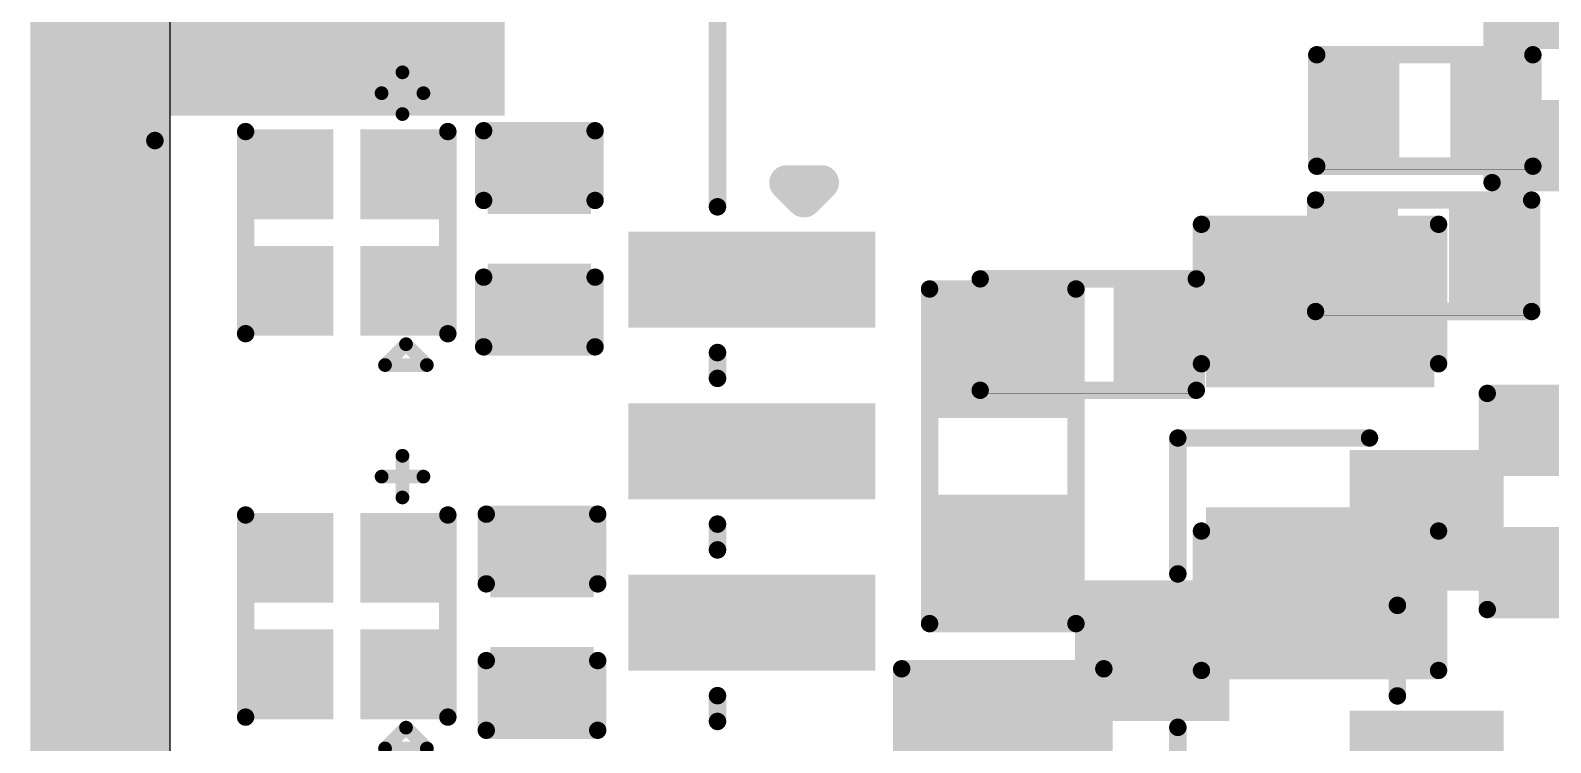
# Model space of a CAD drawing. Header units: inches. Extents: x -5 to 5450, y -4 to 5452.
# Drawn here: x -4.95 to 6.13, y 25.16 to 30.35 of the extents above; entities that cross this region are included whole.
import ezdxf

# ---------------------------------------------------------------- set-up
doc = ezdxf.new("R2010")
doc.units = ezdxf.units.IN
for name, color, linetype in [('Board_outline', 216, 'Continuous'), ('Bottom Layer', 5, 'Continuous'), ('Bottom Overlay', 54, 'Continuous'), ('Bottom Paste', 16, 'Continuous'), ('Bottom Solder', 6, 'Continuous'), ('Ground', 76, 'Continuous'), ('Power', 16, 'Continuous'), ('Top Layer', 1, 'Continuous'), ('Top Overlay', 2, 'Continuous'), ('Top Paste', 8, 'Continuous'), ('Top Solder', 216, 'Continuous')]:
    doc.layers.add(name, color=color, linetype=linetype)

# ---------------------------------------------------------------- blocks, each defined once
blk = doc.blocks.new('XL_1010RGBC_WS2812B_B_13')
at = {"layer": 'Bottom Layer'}
for points in [[(-0.65, 0.2), (-0.65, 0.65), (-0.2, 0.65), (-0.2, 0.2)], [(0.2, 0.2), (0.2, 0.65), (0.65, 0.65), (0.65, 0.2)], [(-0.65, -0.2), (-0.2, -0.2), (-0.2, -0.65), (-0.65, -0.65)], [(0.2, -0.2), (0.65, -0.2), (0.65, -0.65), (0.2, -0.65)]]:
    blk.add_hatch(color=5, dxfattribs=at).paths.add_polyline_path(points)
at = {"layer": 'Bottom Paste'}
for points in [[(-0.65, 0.2), (-0.65, 0.65), (-0.2, 0.65), (-0.2, 0.2)], [(0.2, 0.2), (0.2, 0.65), (0.65, 0.65), (0.65, 0.2)], [(-0.65, -0.2), (-0.2, -0.2), (-0.2, -0.65), (-0.65, -0.65)], [(0.2, -0.2), (0.65, -0.2), (0.65, -0.65), (0.2, -0.65)]]:
    blk.add_hatch(color=16, dxfattribs=at).paths.add_polyline_path(points)
at = {"layer": 'Bottom Solder'}
for points in [[(-0.752, 0.098), (-0.752, 0.752), (-0.098, 0.752), (-0.098, 0.098)], [(0.098, 0.098), (0.098, 0.752), (0.752, 0.752), (0.752, 0.098)], [(-0.752, -0.098), (-0.098, -0.098), (-0.098, -0.752), (-0.752, -0.752)], [(0.098, -0.098), (0.752, -0.098), (0.752, -0.752), (0.098, -0.752)]]:
    blk.add_hatch(color=6, dxfattribs=at).paths.add_polyline_path(points)
at = {"layer": 'Bottom Overlay'}
for points in [[(-0.737, 0.737, 0.127, 0.127, 0), (0.737, 0.737, 0.127, 0.127, 0)], [(1.016, -0.254, 0.1, 0.1, 0), (1.016, -0.559, 0.1, 0.1, 0)], [(-0.965, -0.279, 0.1, 0.1, 0), (-0.813, -0.432, 0.1, 0.1, 0)], [(-0.965, -0.279, 0.1, 0.1, 0), (-0.965, -0.584, 0.1, 0.1, 0)], [(-0.813, -0.432, 0.1, 0.1, 0), (-0.965, -0.584, 0.1, 0.1, 0)], [(0.864, -0.406, 0.1, 0.1, 0), (1.168, -0.406, 0.1, 0.1, 0)], [(-0.737, -0.737, 0.127, 0.127, 0), (0.737, -0.737, 0.127, 0.127, 0)]]:
    blk.add_lwpolyline(points, format="xyseb", dxfattribs=at)
for points in [[(-0.768, 0.737, 0.0635, 0.0635, 1), (-0.705, 0.737, 0.0635, 0.0635, 1)], [(0.705, 0.737, 0.0635, 0.0635, 1), (0.768, 0.737, 0.0635, 0.0635, 1)], [(0.991, -0.254, 0.05, 0.05, 1), (1.041, -0.254, 0.05, 0.05, 1)], [(-0.99, -0.279, 0.05, 0.05, 1), (-0.94, -0.279, 0.05, 0.05, 1)], [(-0.99, -0.279, 0.05, 0.05, 1), (-0.94, -0.279, 0.05, 0.05, 1)], [(-0.838, -0.432, 0.05, 0.05, 1), (-0.788, -0.432, 0.05, 0.05, 1)], [(-0.838, -0.432, 0.05, 0.05, 1), (-0.788, -0.432, 0.05, 0.05, 1)], [(0.839, -0.406, 0.05, 0.05, 1), (0.889, -0.406, 0.05, 0.05, 1)], [(1.143, -0.406, 0.05, 0.05, 1), (1.193, -0.406, 0.05, 0.05, 1)], [(-0.99, -0.584, 0.05, 0.05, 1), (-0.94, -0.584, 0.05, 0.05, 1)], [(-0.99, -0.584, 0.05, 0.05, 1), (-0.94, -0.584, 0.05, 0.05, 1)], [(0.991, -0.559, 0.05, 0.05, 1), (1.041, -0.559, 0.05, 0.05, 1)], [(-0.768, -0.737, 0.0635, 0.0635, 1), (-0.705, -0.737, 0.0635, 0.0635, 1)], [(0.705, -0.737, 0.0635, 0.0635, 1), (0.768, -0.737, 0.0635, 0.0635, 1)]]:
    blk.add_lwpolyline(points, format="xyseb", close=True, dxfattribs=at)
blk = doc.blocks.new('XL_1010RGBC_WS2812B_B_15')
at = {"layer": 'Bottom Layer'}
for points in [[(-0.65, 0.2), (-0.65, 0.65), (-0.2, 0.65), (-0.2, 0.2)], [(0.2, 0.2), (0.2, 0.65), (0.65, 0.65), (0.65, 0.2)], [(-0.65, -0.2), (-0.2, -0.2), (-0.2, -0.65), (-0.65, -0.65)], [(0.2, -0.2), (0.65, -0.2), (0.65, -0.65), (0.2, -0.65)]]:
    blk.add_hatch(color=5, dxfattribs=at).paths.add_polyline_path(points)
at = {"layer": 'Bottom Paste'}
for points in [[(-0.65, 0.2), (-0.65, 0.65), (-0.2, 0.65), (-0.2, 0.2)], [(0.2, 0.2), (0.2, 0.65), (0.65, 0.65), (0.65, 0.2)], [(-0.65, -0.2), (-0.2, -0.2), (-0.2, -0.65), (-0.65, -0.65)], [(0.2, -0.2), (0.65, -0.2), (0.65, -0.65), (0.2, -0.65)]]:
    blk.add_hatch(color=16, dxfattribs=at).paths.add_polyline_path(points)
at = {"layer": 'Bottom Solder'}
for points in [[(-0.752, 0.098), (-0.752, 0.752), (-0.098, 0.752), (-0.098, 0.098)], [(0.098, 0.098), (0.098, 0.752), (0.752, 0.752), (0.752, 0.098)], [(-0.752, -0.098), (-0.098, -0.098), (-0.098, -0.752), (-0.752, -0.752)], [(0.098, -0.098), (0.752, -0.098), (0.752, -0.752), (0.098, -0.752)]]:
    blk.add_hatch(color=6, dxfattribs=at).paths.add_polyline_path(points)
at = {"layer": 'Bottom Overlay'}
for points in [[(-0.737, 0.737, 0.127, 0.127, 0), (0.737, 0.737, 0.127, 0.127, 0)], [(1.016, -0.254, 0.1, 0.1, 0), (1.016, -0.559, 0.1, 0.1, 0)], [(-0.965, -0.279, 0.1, 0.1, 0), (-0.813, -0.432, 0.1, 0.1, 0)], [(-0.965, -0.279, 0.1, 0.1, 0), (-0.965, -0.584, 0.1, 0.1, 0)], [(-0.813, -0.432, 0.1, 0.1, 0), (-0.965, -0.584, 0.1, 0.1, 0)], [(0.864, -0.406, 0.1, 0.1, 0), (1.168, -0.406, 0.1, 0.1, 0)], [(-0.737, -0.737, 0.127, 0.127, 0), (0.737, -0.737, 0.127, 0.127, 0)]]:
    blk.add_lwpolyline(points, format="xyseb", dxfattribs=at)
for points in [[(-0.768, 0.737, 0.0635, 0.0635, 1), (-0.705, 0.737, 0.0635, 0.0635, 1)], [(0.705, 0.737, 0.0635, 0.0635, 1), (0.768, 0.737, 0.0635, 0.0635, 1)], [(0.991, -0.254, 0.05, 0.05, 1), (1.041, -0.254, 0.05, 0.05, 1)], [(-0.99, -0.279, 0.05, 0.05, 1), (-0.94, -0.279, 0.05, 0.05, 1)], [(-0.99, -0.279, 0.05, 0.05, 1), (-0.94, -0.279, 0.05, 0.05, 1)], [(-0.838, -0.432, 0.05, 0.05, 1), (-0.788, -0.432, 0.05, 0.05, 1)], [(-0.838, -0.432, 0.05, 0.05, 1), (-0.788, -0.432, 0.05, 0.05, 1)], [(0.839, -0.406, 0.05, 0.05, 1), (0.889, -0.406, 0.05, 0.05, 1)], [(1.143, -0.406, 0.05, 0.05, 1), (1.193, -0.406, 0.05, 0.05, 1)], [(-0.99, -0.584, 0.05, 0.05, 1), (-0.94, -0.584, 0.05, 0.05, 1)], [(-0.99, -0.584, 0.05, 0.05, 1), (-0.94, -0.584, 0.05, 0.05, 1)], [(0.991, -0.559, 0.05, 0.05, 1), (1.041, -0.559, 0.05, 0.05, 1)], [(-0.768, -0.737, 0.0635, 0.0635, 1), (-0.705, -0.737, 0.0635, 0.0635, 1)], [(0.705, -0.737, 0.0635, 0.0635, 1), (0.768, -0.737, 0.0635, 0.0635, 1)]]:
    blk.add_lwpolyline(points, format="xyseb", close=True, dxfattribs=at)
blk = doc.blocks.new('RES_0805_B_36')
at = {"layer": 'Bottom Layer'}
for points in [[(-1.524, 0.635), (-0.508, 0.635), (-0.508, -0.635), (-1.524, -0.635)], [(0.508, 0.635), (1.524, 0.635), (1.524, -0.635), (0.508, -0.635)]]:
    blk.add_hatch(color=5, dxfattribs=at).paths.add_polyline_path(points)
at = {"layer": 'Bottom Paste'}
for points in [[(-1.524, 0.635), (-0.508, 0.635), (-0.508, -0.635), (-1.524, -0.635)], [(0.508, 0.635), (1.524, 0.635), (1.524, -0.635), (0.508, -0.635)]]:
    blk.add_hatch(color=16, dxfattribs=at).paths.add_polyline_path(points)
at = {"layer": 'Bottom Solder'}
for points in [[(-1.6256, 0.7366), (-0.4064, 0.7366), (-0.4064, -0.7366), (-1.6256, -0.7366)], [(0.4064, 0.7366), (1.6256, 0.7366), (1.6256, -0.7366), (0.4064, -0.7366)]]:
    blk.add_hatch(color=6, dxfattribs=at).paths.add_polyline_path(points)
at = {"layer": 'Bottom Overlay'}
for points in [[(-1.6256, 0.7366, 0.127, 0.127, 0), (-1.6256, -0.7366, 0.127, 0.127, 0)], [(-1.6256, 0.7366, 0.127, 0.127, 0), (1.6256, 0.7366, 0.127, 0.127, 0)], [(1.6256, 0.7366, 0.127, 0.127, 0), (1.6256, -0.7366, 0.127, 0.127, 0)], [(-1.6256, -0.7366, 0.127, 0.127, 0), (1.6256, -0.7366, 0.127, 0.127, 0)]]:
    blk.add_lwpolyline(points, format="xyseb", dxfattribs=at)
for points in [[(-1.65735, 0.7366, 0.0635, 0.0635, 1), (-1.59385, 0.7366, 0.0635, 0.0635, 1)], [(-1.65735, 0.7366, 0.0635, 0.0635, 1), (-1.59385, 0.7366, 0.0635, 0.0635, 1)], [(1.59385, 0.7366, 0.0635, 0.0635, 1), (1.65735, 0.7366, 0.0635, 0.0635, 1)], [(1.59385, 0.7366, 0.0635, 0.0635, 1), (1.65735, 0.7366, 0.0635, 0.0635, 1)], [(-1.65735, -0.7366, 0.0635, 0.0635, 1), (-1.59385, -0.7366, 0.0635, 0.0635, 1)], [(-1.65735, -0.7366, 0.0635, 0.0635, 1), (-1.59385, -0.7366, 0.0635, 0.0635, 1)], [(1.59385, -0.7366, 0.0635, 0.0635, 1), (1.65735, -0.7366, 0.0635, 0.0635, 1)], [(1.59385, -0.7366, 0.0635, 0.0635, 1), (1.65735, -0.7366, 0.0635, 0.0635, 1)]]:
    blk.add_lwpolyline(points, format="xyseb", close=True, dxfattribs=at)
blk = doc.blocks.new('R___0603_B_37')
at = {"layer": 'Bottom Layer'}
for points in [[(-1.143, -0.4445), (-1.143, 0.4445), (-0.381, 0.4445), (-0.381, -0.4445)], [(0.381, -0.4445), (0.381, 0.4445), (1.143, 0.4445), (1.143, -0.4445)]]:
    blk.add_hatch(color=5, dxfattribs=at).paths.add_polyline_path(points)
at = {"layer": 'Bottom Paste'}
for points in [[(-1.143, -0.4445), (-1.143, 0.4445), (-0.381, 0.4445), (-0.381, -0.4445)], [(0.381, -0.4445), (0.381, 0.4445), (1.143, 0.4445), (1.143, -0.4445)]]:
    blk.add_hatch(color=16, dxfattribs=at).paths.add_polyline_path(points)
at = {"layer": 'Bottom Solder'}
for points in [[(-1.2446, -0.5461), (-1.2446, 0.5461), (-0.2794, 0.5461), (-0.2794, -0.5461)], [(0.2794, -0.5461), (0.2794, 0.5461), (1.2446, 0.5461), (1.2446, -0.5461)]]:
    blk.add_hatch(color=6, dxfattribs=at).paths.add_polyline_path(points)
at = {"layer": 'Bottom Overlay'}
for points in [[(-1.2192, 0.5334, 0.127, 0.127, 0), (1.2192, 0.5334, 0.127, 0.127, 0)], [(-1.2192, 0.5334, 0.127, 0.127, 0), (-1.2192, -0.5334, 0.127, 0.127, 0)], [(1.2192, 0.5334, 0.127, 0.127, 0), (1.2192, -0.5334, 0.127, 0.127, 0)], [(-1.2192, -0.5334, 0.127, 0.127, 0), (1.2192, -0.5334, 0.127, 0.127, 0)]]:
    blk.add_lwpolyline(points, format="xyseb", dxfattribs=at)
for points in [[(-1.25095, 0.5334, 0.0635, 0.0635, 1), (-1.18745, 0.5334, 0.0635, 0.0635, 1)], [(-1.25095, 0.5334, 0.0635, 0.0635, 1), (-1.18745, 0.5334, 0.0635, 0.0635, 1)], [(1.18745, 0.5334, 0.0635, 0.0635, 1), (1.25095, 0.5334, 0.0635, 0.0635, 1)], [(1.18745, 0.5334, 0.0635, 0.0635, 1), (1.25095, 0.5334, 0.0635, 0.0635, 1)], [(-1.25095, -0.5334, 0.0635, 0.0635, 1), (-1.18745, -0.5334, 0.0635, 0.0635, 1)], [(-1.25095, -0.5334, 0.0635, 0.0635, 1), (-1.18745, -0.5334, 0.0635, 0.0635, 1)], [(1.18745, -0.5334, 0.0635, 0.0635, 1), (1.25095, -0.5334, 0.0635, 0.0635, 1)], [(1.18745, -0.5334, 0.0635, 0.0635, 1), (1.25095, -0.5334, 0.0635, 0.0635, 1)]]:
    blk.add_lwpolyline(points, format="xyseb", close=True, dxfattribs=at)
blk = doc.blocks.new('R___0402_B_43')
at = {"layer": 'Bottom Layer'}
for points in [[(-0.241, 0.318), (-0.241, -0.318), (-0.699, -0.318), (-0.699, 0.318)], [(0.699, 0.318), (0.699, -0.318), (0.241, -0.318), (0.241, 0.318)]]:
    blk.add_hatch(color=5, dxfattribs=at).paths.add_polyline_path(points)
at = {"layer": 'Bottom Paste'}
for points in [[(-0.241, 0.318), (-0.241, -0.318), (-0.699, -0.318), (-0.699, 0.318)], [(0.699, 0.318), (0.699, -0.318), (0.241, -0.318), (0.241, 0.318)]]:
    blk.add_hatch(color=16, dxfattribs=at).paths.add_polyline_path(points)
at = {"layer": 'Bottom Solder'}
for points in [[(-0.186, 0.373), (-0.186, -0.373), (-0.754, -0.373), (-0.754, 0.373)], [(0.754, 0.373), (0.754, -0.373), (0.186, -0.373), (0.186, 0.373)]]:
    blk.add_hatch(color=6, dxfattribs=at).paths.add_polyline_path(points)
at = {"layer": 'Bottom Overlay'}
for points in [[(-0.787, -0.406, 0.127, 0.127, 0), (-0.787, 0.406, 0.127, 0.127, 0)], [(0.787, 0.406, 0.127, 0.127, 0), (-0.787, 0.406, 0.127, 0.127, 0)], [(0.787, -0.406, 0.127, 0.127, 0), (0.787, 0.406, 0.127, 0.127, 0)], [(0.813, 0.432, 0.00323, 0.00323, 0), (-0.813, 0.432, 0.00323, 0.00323, 0)], [(0.787, -0.406, 0.127, 0.127, 0), (-0.787, -0.406, 0.127, 0.127, 0)]]:
    blk.add_lwpolyline(points, format="xyseb", dxfattribs=at)
for points in [[(-0.819, 0.406, 0.0635, 0.0635, 1), (-0.756, 0.406, 0.0635, 0.0635, 1)], [(-0.819, 0.406, 0.0635, 0.0635, 1), (-0.756, 0.406, 0.0635, 0.0635, 1)], [(0.756, 0.406, 0.0635, 0.0635, 1), (0.819, 0.406, 0.0635, 0.0635, 1)], [(0.756, 0.406, 0.0635, 0.0635, 1), (0.819, 0.406, 0.0635, 0.0635, 1)], [(-0.814, 0.432, 0.00161, 0.00161, 1), (-0.812, 0.432, 0.00161, 0.00161, 1)], [(0.812, 0.432, 0.00161, 0.00161, 1), (0.814, 0.432, 0.00161, 0.00161, 1)], [(-0.819, -0.406, 0.0635, 0.0635, 1), (-0.756, -0.406, 0.0635, 0.0635, 1)], [(-0.819, -0.406, 0.0635, 0.0635, 1), (-0.756, -0.406, 0.0635, 0.0635, 1)], [(0.756, -0.406, 0.0635, 0.0635, 1), (0.819, -0.406, 0.0635, 0.0635, 1)], [(0.756, -0.406, 0.0635, 0.0635, 1), (0.819, -0.406, 0.0635, 0.0635, 1)]]:
    blk.add_lwpolyline(points, format="xyseb", close=True, dxfattribs=at)
blk = doc.blocks.new('R___0402_56')
at = {"layer": 'Top Layer'}
for points in [[(-0.699, -0.318), (-0.699, 0.318), (-0.241, 0.318), (-0.241, -0.318)], [(0.241, -0.318), (0.241, 0.318), (0.699, 0.318), (0.699, -0.318)]]:
    blk.add_hatch(color=1, dxfattribs=at).paths.add_polyline_path(points)
at = {"layer": 'Top Paste'}
for points in [[(-0.699, -0.318), (-0.699, 0.318), (-0.241, 0.318), (-0.241, -0.318)], [(0.241, -0.318), (0.241, 0.318), (0.699, 0.318), (0.699, -0.318)]]:
    blk.add_hatch(color=8, dxfattribs=at).paths.add_polyline_path(points)
at = {"layer": 'Top Solder'}
for points in [[(-0.754, -0.373), (-0.754, 0.373), (-0.186, 0.373), (-0.186, -0.373)], [(0.186, -0.373), (0.186, 0.373), (0.754, 0.373), (0.754, -0.373)]]:
    blk.add_hatch(color=216, dxfattribs=at).paths.add_polyline_path(points)
at = {"layer": 'Top Overlay'}
for points in [[(-0.787, 0.406, 0.127, 0.127, 0), (0.787, 0.406, 0.127, 0.127, 0)], [(-0.787, -0.406, 0.127, 0.127, 0), (-0.787, 0.406, 0.127, 0.127, 0)], [(0.787, -0.406, 0.127, 0.127, 0), (0.787, 0.406, 0.127, 0.127, 0)], [(-0.787, -0.406, 0.127, 0.127, 0), (0.787, -0.406, 0.127, 0.127, 0)], [(-0.813, -0.432, 0.00323, 0.00323, 0), (0.813, -0.432, 0.00323, 0.00323, 0)]]:
    blk.add_lwpolyline(points, format="xyseb", dxfattribs=at)
for points in [[(-0.819, 0.406, 0.0635, 0.0635, 1), (-0.756, 0.406, 0.0635, 0.0635, 1)], [(-0.819, 0.406, 0.0635, 0.0635, 1), (-0.756, 0.406, 0.0635, 0.0635, 1)], [(0.756, 0.406, 0.0635, 0.0635, 1), (0.819, 0.406, 0.0635, 0.0635, 1)], [(0.756, 0.406, 0.0635, 0.0635, 1), (0.819, 0.406, 0.0635, 0.0635, 1)], [(-0.819, -0.406, 0.0635, 0.0635, 1), (-0.756, -0.406, 0.0635, 0.0635, 1)], [(-0.819, -0.406, 0.0635, 0.0635, 1), (-0.756, -0.406, 0.0635, 0.0635, 1)], [(-0.814, -0.432, 0.00161, 0.00161, 1), (-0.812, -0.432, 0.00161, 0.00161, 1)], [(0.756, -0.406, 0.0635, 0.0635, 1), (0.819, -0.406, 0.0635, 0.0635, 1)], [(0.756, -0.406, 0.0635, 0.0635, 1), (0.819, -0.406, 0.0635, 0.0635, 1)], [(0.812, -0.432, 0.00161, 0.00161, 1), (0.814, -0.432, 0.00161, 0.00161, 1)]]:
    blk.add_lwpolyline(points, format="xyseb", close=True, dxfattribs=at)
blk = doc.blocks.new('R___0402_B_66')
at = {"layer": 'Bottom Layer'}
for points in [[(-0.241, 0.318), (-0.241, -0.318), (-0.699, -0.318), (-0.699, 0.318)], [(0.699, 0.318), (0.699, -0.318), (0.241, -0.318), (0.241, 0.318)]]:
    blk.add_hatch(color=5, dxfattribs=at).paths.add_polyline_path(points)
at = {"layer": 'Bottom Paste'}
for points in [[(-0.241, 0.318), (-0.241, -0.318), (-0.699, -0.318), (-0.699, 0.318)], [(0.699, 0.318), (0.699, -0.318), (0.241, -0.318), (0.241, 0.318)]]:
    blk.add_hatch(color=16, dxfattribs=at).paths.add_polyline_path(points)
at = {"layer": 'Bottom Solder'}
for points in [[(-0.186, 0.373), (-0.186, -0.373), (-0.754, -0.373), (-0.754, 0.373)], [(0.754, 0.373), (0.754, -0.373), (0.186, -0.373), (0.186, 0.373)]]:
    blk.add_hatch(color=6, dxfattribs=at).paths.add_polyline_path(points)
at = {"layer": 'Bottom Overlay'}
for points in [[(0.787, 0.406, 0.127, 0.127, 0), (-0.787, 0.406, 0.127, 0.127, 0)], [(-0.787, -0.406, 0.127, 0.127, 0), (-0.787, 0.406, 0.127, 0.127, 0)], [(0.787, -0.406, 0.127, 0.127, 0), (0.787, 0.406, 0.127, 0.127, 0)], [(0.813, 0.432, 0.00323, 0.00323, 0), (-0.813, 0.432, 0.00323, 0.00323, 0)], [(0.787, -0.406, 0.127, 0.127, 0), (-0.787, -0.406, 0.127, 0.127, 0)]]:
    blk.add_lwpolyline(points, format="xyseb", dxfattribs=at)
for points in [[(-0.819, 0.406, 0.0635, 0.0635, 1), (-0.756, 0.406, 0.0635, 0.0635, 1)], [(-0.819, 0.406, 0.0635, 0.0635, 1), (-0.756, 0.406, 0.0635, 0.0635, 1)], [(0.756, 0.406, 0.0635, 0.0635, 1), (0.819, 0.406, 0.0635, 0.0635, 1)], [(0.756, 0.406, 0.0635, 0.0635, 1), (0.819, 0.406, 0.0635, 0.0635, 1)], [(-0.814, 0.432, 0.00161, 0.00161, 1), (-0.812, 0.432, 0.00161, 0.00161, 1)], [(0.812, 0.432, 0.00161, 0.00161, 1), (0.814, 0.432, 0.00161, 0.00161, 1)], [(-0.819, -0.406, 0.0635, 0.0635, 1), (-0.756, -0.406, 0.0635, 0.0635, 1)], [(-0.819, -0.406, 0.0635, 0.0635, 1), (-0.756, -0.406, 0.0635, 0.0635, 1)], [(0.756, -0.406, 0.0635, 0.0635, 1), (0.819, -0.406, 0.0635, 0.0635, 1)], [(0.756, -0.406, 0.0635, 0.0635, 1), (0.819, -0.406, 0.0635, 0.0635, 1)]]:
    blk.add_lwpolyline(points, format="xyseb", close=True, dxfattribs=at)
blk = doc.blocks.new('R___0402_84')
at = {"layer": 'Top Layer'}
for points in [[(-0.699, -0.318), (-0.699, 0.318), (-0.241, 0.318), (-0.241, -0.318)], [(0.241, -0.318), (0.241, 0.318), (0.699, 0.318), (0.699, -0.318)]]:
    blk.add_hatch(color=1, dxfattribs=at).paths.add_polyline_path(points)
at = {"layer": 'Top Paste'}
for points in [[(-0.699, -0.318), (-0.699, 0.318), (-0.241, 0.318), (-0.241, -0.318)], [(0.241, -0.318), (0.241, 0.318), (0.699, 0.318), (0.699, -0.318)]]:
    blk.add_hatch(color=8, dxfattribs=at).paths.add_polyline_path(points)
at = {"layer": 'Top Solder'}
for points in [[(-0.754, -0.373), (-0.754, 0.373), (-0.186, 0.373), (-0.186, -0.373)], [(0.186, -0.373), (0.186, 0.373), (0.754, 0.373), (0.754, -0.373)]]:
    blk.add_hatch(color=216, dxfattribs=at).paths.add_polyline_path(points)
at = {"layer": 'Top Overlay'}
for points in [[(-0.787, -0.406, 0.127, 0.127, 0), (-0.787, 0.406, 0.127, 0.127, 0)], [(-0.787, 0.406, 0.127, 0.127, 0), (0.787, 0.406, 0.127, 0.127, 0)], [(0.787, -0.406, 0.127, 0.127, 0), (0.787, 0.406, 0.127, 0.127, 0)], [(-0.787, -0.406, 0.127, 0.127, 0), (0.787, -0.406, 0.127, 0.127, 0)], [(-0.813, -0.432, 0.00323, 0.00323, 0), (0.813, -0.432, 0.00323, 0.00323, 0)]]:
    blk.add_lwpolyline(points, format="xyseb", dxfattribs=at)
for points in [[(-0.819, 0.406, 0.0635, 0.0635, 1), (-0.756, 0.406, 0.0635, 0.0635, 1)], [(-0.819, 0.406, 0.0635, 0.0635, 1), (-0.756, 0.406, 0.0635, 0.0635, 1)], [(0.756, 0.406, 0.0635, 0.0635, 1), (0.819, 0.406, 0.0635, 0.0635, 1)], [(0.756, 0.406, 0.0635, 0.0635, 1), (0.819, 0.406, 0.0635, 0.0635, 1)], [(-0.819, -0.406, 0.0635, 0.0635, 1), (-0.756, -0.406, 0.0635, 0.0635, 1)], [(-0.819, -0.406, 0.0635, 0.0635, 1), (-0.756, -0.406, 0.0635, 0.0635, 1)], [(-0.814, -0.432, 0.00161, 0.00161, 1), (-0.812, -0.432, 0.00161, 0.00161, 1)], [(0.756, -0.406, 0.0635, 0.0635, 1), (0.819, -0.406, 0.0635, 0.0635, 1)], [(0.756, -0.406, 0.0635, 0.0635, 1), (0.819, -0.406, 0.0635, 0.0635, 1)], [(0.812, -0.432, 0.00161, 0.00161, 1), (0.814, -0.432, 0.00161, 0.00161, 1)]]:
    blk.add_lwpolyline(points, format="xyseb", close=True, dxfattribs=at)
blk = doc.blocks.new('R___0402_87')
at = {"layer": 'Top Layer'}
for points in [[(-0.699, -0.318), (-0.699, 0.318), (-0.241, 0.318), (-0.241, -0.318)], [(0.241, -0.318), (0.241, 0.318), (0.699, 0.318), (0.699, -0.318)]]:
    blk.add_hatch(color=1, dxfattribs=at).paths.add_polyline_path(points)
at = {"layer": 'Top Paste'}
for points in [[(-0.699, -0.318), (-0.699, 0.318), (-0.241, 0.318), (-0.241, -0.318)], [(0.241, -0.318), (0.241, 0.318), (0.699, 0.318), (0.699, -0.318)]]:
    blk.add_hatch(color=8, dxfattribs=at).paths.add_polyline_path(points)
at = {"layer": 'Top Solder'}
for points in [[(-0.754, -0.373), (-0.754, 0.373), (-0.186, 0.373), (-0.186, -0.373)], [(0.186, -0.373), (0.186, 0.373), (0.754, 0.373), (0.754, -0.373)]]:
    blk.add_hatch(color=216, dxfattribs=at).paths.add_polyline_path(points)
at = {"layer": 'Top Overlay'}
for points in [[(-0.787, -0.406, 0.127, 0.127, 0), (-0.787, 0.406, 0.127, 0.127, 0)], [(-0.787, 0.406, 0.127, 0.127, 0), (0.787, 0.406, 0.127, 0.127, 0)], [(0.787, -0.406, 0.127, 0.127, 0), (0.787, 0.406, 0.127, 0.127, 0)], [(-0.787, -0.406, 0.127, 0.127, 0), (0.787, -0.406, 0.127, 0.127, 0)], [(-0.813, -0.432, 0.00323, 0.00323, 0), (0.813, -0.432, 0.00323, 0.00323, 0)]]:
    blk.add_lwpolyline(points, format="xyseb", dxfattribs=at)
for points in [[(-0.819, 0.406, 0.0635, 0.0635, 1), (-0.756, 0.406, 0.0635, 0.0635, 1)], [(-0.819, 0.406, 0.0635, 0.0635, 1), (-0.756, 0.406, 0.0635, 0.0635, 1)], [(0.756, 0.406, 0.0635, 0.0635, 1), (0.819, 0.406, 0.0635, 0.0635, 1)], [(0.756, 0.406, 0.0635, 0.0635, 1), (0.819, 0.406, 0.0635, 0.0635, 1)], [(-0.819, -0.406, 0.0635, 0.0635, 1), (-0.756, -0.406, 0.0635, 0.0635, 1)], [(-0.819, -0.406, 0.0635, 0.0635, 1), (-0.756, -0.406, 0.0635, 0.0635, 1)], [(-0.814, -0.432, 0.00161, 0.00161, 1), (-0.812, -0.432, 0.00161, 0.00161, 1)], [(0.756, -0.406, 0.0635, 0.0635, 1), (0.819, -0.406, 0.0635, 0.0635, 1)], [(0.756, -0.406, 0.0635, 0.0635, 1), (0.819, -0.406, 0.0635, 0.0635, 1)], [(0.812, -0.432, 0.00161, 0.00161, 1), (0.814, -0.432, 0.00161, 0.00161, 1)]]:
    blk.add_lwpolyline(points, format="xyseb", close=True, dxfattribs=at)
blk = doc.blocks.new('S___23_92')
at = {"layer": 'Top Layer'}
for points in [[(-0.41, 1.46), (0.41, 1.46), (0.41, 0.54), (-0.41, 0.54)], [(-1.36, -0.54), (-0.54, -0.54), (-0.54, -1.46), (-1.36, -1.46)], [(0.54, -0.54), (1.36, -0.54), (1.36, -1.46), (0.54, -1.46)]]:
    blk.add_hatch(color=1, dxfattribs=at).paths.add_polyline_path(points)
at = {"layer": 'Top Paste'}
for points in [[(-0.41, 1.46), (0.41, 1.46), (0.41, 0.54), (-0.41, 0.54)], [(-1.36, -0.54), (-0.54, -0.54), (-0.54, -1.46), (-1.36, -1.46)], [(0.54, -0.54), (1.36, -0.54), (1.36, -1.46), (0.54, -1.46)]]:
    blk.add_hatch(color=8, dxfattribs=at).paths.add_polyline_path(points)
at = {"layer": 'Top Solder'}
for points in [[(-0.512, 1.562), (0.512, 1.562), (0.512, 0.438), (-0.512, 0.438)], [(-1.462, -0.438), (-0.438, -0.438), (-0.438, -1.562), (-1.462, -1.562)], [(0.438, -0.438), (1.462, -0.438), (1.462, -1.562), (0.438, -1.562)]]:
    blk.add_hatch(color=216, dxfattribs=at).paths.add_polyline_path(points)
at = {"layer": 'Top Overlay'}
for points in [[(-1.549, 0.813, 0.127, 0.127, 0), (-1.549, -0.584, 0.127, 0.127, 0)], [(-1.549, 0.813, 0.127, 0.127, 0), (-0.559, 0.813, 0.127, 0.127, 0)], [(0.559, 0.813, 0.127, 0.127, 0), (1.549, 0.813, 0.127, 0.127, 0)], [(1.549, 0.813, 0.127, 0.127, 0), (1.549, -0.584, 0.127, 0.127, 0)], [(-0.33, -0.787, 0.127, 0.127, 0), (0.33, -0.787, 0.127, 0.127, 0)], [(-1.676, -1.041, 0.127, 0.127, 0), (-1.549, -1.168, 0.127, 0.127, 0)], [(-1.676, -1.041, 0.127, 0.127, 0), (-1.676, -1.295, 0.127, 0.127, 0)], [(-1.549, -1.168, 0.127, 0.127, 0), (-1.676, -1.295, 0.127, 0.127, 0)]]:
    blk.add_lwpolyline(points, format="xyseb", dxfattribs=at)
for points in [[(-1.581, 0.813, 0.0635, 0.0635, 1), (-1.518, 0.813, 0.0635, 0.0635, 1)], [(-1.581, 0.813, 0.0635, 0.0635, 1), (-1.518, 0.813, 0.0635, 0.0635, 1)], [(-0.591, 0.813, 0.0635, 0.0635, 1), (-0.527, 0.813, 0.0635, 0.0635, 1)], [(0.527, 0.813, 0.0635, 0.0635, 1), (0.591, 0.813, 0.0635, 0.0635, 1)], [(1.518, 0.813, 0.0635, 0.0635, 1), (1.581, 0.813, 0.0635, 0.0635, 1)], [(1.518, 0.813, 0.0635, 0.0635, 1), (1.581, 0.813, 0.0635, 0.0635, 1)], [(-1.581, -0.584, 0.0635, 0.0635, 1), (-1.518, -0.584, 0.0635, 0.0635, 1)], [(1.518, -0.584, 0.0635, 0.0635, 1), (1.581, -0.584, 0.0635, 0.0635, 1)], [(-0.362, -0.787, 0.0635, 0.0635, 1), (-0.298, -0.787, 0.0635, 0.0635, 1)], [(0.298, -0.787, 0.0635, 0.0635, 1), (0.362, -0.787, 0.0635, 0.0635, 1)], [(-1.708, -1.041, 0.0635, 0.0635, 1), (-1.645, -1.041, 0.0635, 0.0635, 1)], [(-1.708, -1.041, 0.0635, 0.0635, 1), (-1.645, -1.041, 0.0635, 0.0635, 1)], [(-1.581, -1.168, 0.0635, 0.0635, 1), (-1.518, -1.168, 0.0635, 0.0635, 1)], [(-1.581, -1.168, 0.0635, 0.0635, 1), (-1.518, -1.168, 0.0635, 0.0635, 1)], [(-1.708, -1.295, 0.0635, 0.0635, 1), (-1.645, -1.295, 0.0635, 0.0635, 1)], [(-1.708, -1.295, 0.0635, 0.0635, 1), (-1.645, -1.295, 0.0635, 0.0635, 1)]]:
    blk.add_lwpolyline(points, format="xyseb", close=True, dxfattribs=at)
blk = doc.blocks.new('SM07B_GHS_TB_LF__SN__148')
at = {"layer": 'Top Layer'}
for points in [[(-4.05, 2.45), (-3.45, 2.45), (-3.45, 0.75), (-4.05, 0.75)], [(-2.8, 2.45), (-2.2, 2.45), (-2.2, 0.75), (-2.8, 0.75)], [(-1.55, 2.45), (-0.95, 2.45), (-0.95, 0.75), (-1.55, 0.75)], [(-6.205, -0.25), (-4.995, -0.25), (-4.995, -2.95), (-6.205, -2.95)]]:
    blk.add_hatch(color=1, dxfattribs=at).paths.add_polyline_path(points)
at = {"layer": 'Top Paste'}
for points in [[(-4.05, 2.45), (-3.45, 2.45), (-3.45, 0.75), (-4.05, 0.75)], [(-2.8, 2.45), (-2.2, 2.45), (-2.2, 0.75), (-2.8, 0.75)], [(-1.55, 2.45), (-0.95, 2.45), (-0.95, 0.75), (-1.55, 0.75)], [(-6.205, -0.25), (-4.995, -0.25), (-4.995, -2.95), (-6.205, -2.95)]]:
    blk.add_hatch(color=8, dxfattribs=at).paths.add_polyline_path(points)
at = {"layer": 'Top Solder'}
for points in [[(-4.1, 2.5), (-3.4, 2.5), (-3.4, 0.7), (-4.1, 0.7)], [(-2.85, 2.5), (-2.15, 2.5), (-2.15, 0.7), (-2.85, 0.7)], [(-1.6, 2.5), (-0.9, 2.5), (-0.9, 0.7), (-1.6, 0.7)], [(-6.255, -0.2), (-4.945, -0.2), (-4.945, -3), (-6.255, -3)]]:
    blk.add_hatch(color=216, dxfattribs=at).paths.add_polyline_path(points)
at = {"layer": 'Top Overlay'}
for points in [[(-4.33, 1.981, 0.254, 0.254, 0), (-4.457, 2.108, 0.254, 0.254, 0)], [(-4.457, 1.854, 0.254, 0.254, 0), (-4.457, 2.108, 0.254, 0.254, 0)], [(-4.457, 1.854, 0.254, 0.254, 0), (-4.33, 1.981, 0.254, 0.254, 0)], [(-4.281, 1.35, 0.127, 0.127, 0), (-6.025, 1.35, 0.127, 0.127, 0)], [(-3.031, 1.35, 0.127, 0.127, 0), (-3.219, 1.35, 0.127, 0.127, 0)], [(-1.781, 1.35, 0.127, 0.127, 0), (-1.969, 1.35, 0.127, 0.127, 0)], [(-0.531, 1.35, 0.127, 0.127, 0), (-0.719, 1.35, 0.127, 0.127, 0)], [(-4.764, -2.75, 0.127, 0.127, 0), (4.733, -2.743, 0.127, 0.127, 0)]]:
    blk.add_lwpolyline(points, format="xyseb", dxfattribs=at)
for points in [[(-4.521, 2.108, 0.127, 0.127, 1), (-4.394, 2.108, 0.127, 0.127, 1)], [(-4.521, 2.108, 0.127, 0.127, 1), (-4.394, 2.108, 0.127, 0.127, 1)], [(-4.394, 1.981, 0.127, 0.127, 1), (-4.267, 1.981, 0.127, 0.127, 1)], [(-4.394, 1.981, 0.127, 0.127, 1), (-4.267, 1.981, 0.127, 0.127, 1)], [(-4.521, 1.854, 0.127, 0.127, 1), (-4.394, 1.854, 0.127, 0.127, 1)], [(-4.521, 1.854, 0.127, 0.127, 1), (-4.394, 1.854, 0.127, 0.127, 1)], [(-4.313, 1.35, 0.0637, 0.0637, 1), (-4.249, 1.35, 0.0637, 0.0637, 1)], [(-3.251, 1.35, 0.0637, 0.0637, 1), (-3.187, 1.35, 0.0637, 0.0637, 1)], [(-3.063, 1.35, 0.0637, 0.0637, 1), (-2.999, 1.35, 0.0637, 0.0637, 1)], [(-2.001, 1.35, 0.0637, 0.0637, 1), (-1.937, 1.35, 0.0637, 0.0637, 1)], [(-1.813, 1.35, 0.0637, 0.0637, 1), (-1.749, 1.35, 0.0637, 0.0637, 1)], [(-0.751, 1.35, 0.0637, 0.0637, 1), (-0.687, 1.35, 0.0637, 0.0637, 1)], [(-0.563, 1.35, 0.0637, 0.0637, 1), (-0.499, 1.35, 0.0637, 0.0637, 1)], [(-4.796, -2.75, 0.0637, 0.0637, 1), (-4.732, -2.75, 0.0637, 0.0637, 1)]]:
    blk.add_lwpolyline(points, format="xyseb", close=True, dxfattribs=at)
blk = doc.blocks.new('C___0805_B_186')
at = {"layer": 'Bottom Layer'}
for points in [[(-1.524, 0.762), (-0.508, 0.762), (-0.508, -0.762), (-1.524, -0.762)], [(0.508, 0.762), (1.524, 0.762), (1.524, -0.762), (0.508, -0.762)]]:
    blk.add_hatch(color=5, dxfattribs=at).paths.add_polyline_path(points)
at = {"layer": 'Bottom Paste'}
for points in [[(-1.524, 0.762), (-0.508, 0.762), (-0.508, -0.762), (-1.524, -0.762)], [(0.508, 0.762), (1.524, 0.762), (1.524, -0.762), (0.508, -0.762)]]:
    blk.add_hatch(color=16, dxfattribs=at).paths.add_polyline_path(points)
at = {"layer": 'Bottom Solder'}
for points in [[(-1.594, 0.832), (-0.438, 0.832), (-0.438, -0.832), (-1.594, -0.832)], [(0.438, 0.832), (1.594, 0.832), (1.594, -0.832), (0.438, -0.832)]]:
    blk.add_hatch(color=6, dxfattribs=at).paths.add_polyline_path(points)
at = {"layer": 'Bottom Overlay'}
for points in [[(-1.626, 0.864, 0.127, 0.127, 0), (-0.61, 0.864, 0.127, 0.127, 0)], [(-1.626, 0.864, 0.127, 0.127, 0), (-1.626, -0.864, 0.127, 0.127, 0)], [(0.61, 0.864, 0.127, 0.127, 0), (1.626, 0.864, 0.127, 0.127, 0)], [(1.626, 0.864, 0.127, 0.127, 0), (1.626, -0.864, 0.127, 0.127, 0)], [(-1.626, -0.864, 0.127, 0.127, 0), (-0.61, -0.864, 0.127, 0.127, 0)], [(0.61, -0.864, 0.127, 0.127, 0), (1.626, -0.864, 0.127, 0.127, 0)]]:
    blk.add_lwpolyline(points, format="xyseb", dxfattribs=at)
for points in [[(-1.657, 0.864, 0.0635, 0.0635, 1), (-1.594, 0.864, 0.0635, 0.0635, 1)], [(-1.657, 0.864, 0.0635, 0.0635, 1), (-1.594, 0.864, 0.0635, 0.0635, 1)], [(-0.641, 0.864, 0.0635, 0.0635, 1), (-0.578, 0.864, 0.0635, 0.0635, 1)], [(0.578, 0.864, 0.0635, 0.0635, 1), (0.641, 0.864, 0.0635, 0.0635, 1)], [(1.594, 0.864, 0.0635, 0.0635, 1), (1.657, 0.864, 0.0635, 0.0635, 1)], [(1.594, 0.864, 0.0635, 0.0635, 1), (1.657, 0.864, 0.0635, 0.0635, 1)], [(-1.657, -0.864, 0.0635, 0.0635, 1), (-1.594, -0.864, 0.0635, 0.0635, 1)], [(-1.657, -0.864, 0.0635, 0.0635, 1), (-1.594, -0.864, 0.0635, 0.0635, 1)], [(-0.641, -0.864, 0.0635, 0.0635, 1), (-0.578, -0.864, 0.0635, 0.0635, 1)], [(0.578, -0.864, 0.0635, 0.0635, 1), (0.641, -0.864, 0.0635, 0.0635, 1)], [(1.594, -0.864, 0.0635, 0.0635, 1), (1.657, -0.864, 0.0635, 0.0635, 1)], [(1.594, -0.864, 0.0635, 0.0635, 1), (1.657, -0.864, 0.0635, 0.0635, 1)]]:
    blk.add_lwpolyline(points, format="xyseb", close=True, dxfattribs=at)
blk = doc.blocks.new('C___0402_B_203')
at = {"layer": 'Bottom Layer'}
for points in [[(-0.241, 0.318), (-0.241, -0.318), (-0.699, -0.318), (-0.699, 0.318)], [(0.699, 0.318), (0.699, -0.318), (0.241, -0.318), (0.241, 0.318)]]:
    blk.add_hatch(color=5, dxfattribs=at).paths.add_polyline_path(points)
at = {"layer": 'Bottom Paste'}
for points in [[(-0.241, 0.318), (-0.241, -0.318), (-0.699, -0.318), (-0.699, 0.318)], [(0.699, 0.318), (0.699, -0.318), (0.241, -0.318), (0.241, 0.318)]]:
    blk.add_hatch(color=16, dxfattribs=at).paths.add_polyline_path(points)
at = {"layer": 'Bottom Solder'}
for points in [[(-0.181, 0.377), (-0.181, -0.377), (-0.758, -0.377), (-0.758, 0.377)], [(0.758, 0.377), (0.758, -0.377), (0.181, -0.377), (0.181, 0.377)]]:
    blk.add_hatch(color=6, dxfattribs=at).paths.add_polyline_path(points)
at = {"layer": 'Bottom Overlay'}
for points in [[(-0.787, 0.406, 0.127, 0.127, 0), (-0.279, 0.406, 0.127, 0.127, 0)], [(-0.787, 0.406, 0.127, 0.127, 0), (-0.787, -0.406, 0.127, 0.127, 0)], [(0.279, 0.406, 0.127, 0.127, 0), (0.787, 0.406, 0.127, 0.127, 0)], [(0.787, 0.406, 0.127, 0.127, 0), (0.787, -0.406, 0.127, 0.127, 0)], [(-0.787, -0.406, 0.127, 0.127, 0), (-0.279, -0.406, 0.127, 0.127, 0)], [(0.279, -0.406, 0.127, 0.127, 0), (0.787, -0.406, 0.127, 0.127, 0)]]:
    blk.add_lwpolyline(points, format="xyseb", dxfattribs=at)
for points in [[(-0.819, 0.406, 0.0635, 0.0635, 1), (-0.756, 0.406, 0.0635, 0.0635, 1)], [(-0.819, 0.406, 0.0635, 0.0635, 1), (-0.756, 0.406, 0.0635, 0.0635, 1)], [(-0.311, 0.406, 0.0635, 0.0635, 1), (-0.248, 0.406, 0.0635, 0.0635, 1)], [(0.248, 0.406, 0.0635, 0.0635, 1), (0.311, 0.406, 0.0635, 0.0635, 1)], [(0.756, 0.406, 0.0635, 0.0635, 1), (0.819, 0.406, 0.0635, 0.0635, 1)], [(0.756, 0.406, 0.0635, 0.0635, 1), (0.819, 0.406, 0.0635, 0.0635, 1)], [(-0.819, -0.406, 0.0635, 0.0635, 1), (-0.756, -0.406, 0.0635, 0.0635, 1)], [(-0.819, -0.406, 0.0635, 0.0635, 1), (-0.756, -0.406, 0.0635, 0.0635, 1)], [(-0.311, -0.406, 0.0635, 0.0635, 1), (-0.248, -0.406, 0.0635, 0.0635, 1)], [(0.248, -0.406, 0.0635, 0.0635, 1), (0.311, -0.406, 0.0635, 0.0635, 1)], [(0.756, -0.406, 0.0635, 0.0635, 1), (0.819, -0.406, 0.0635, 0.0635, 1)], [(0.756, -0.406, 0.0635, 0.0635, 1), (0.819, -0.406, 0.0635, 0.0635, 1)]]:
    blk.add_lwpolyline(points, format="xyseb", close=True, dxfattribs=at)
blk = doc.blocks.new('C___0402_B_204')
at = {"layer": 'Bottom Layer'}
for points in [[(-0.241, 0.318), (-0.241, -0.318), (-0.699, -0.318), (-0.699, 0.318)], [(0.699, 0.318), (0.699, -0.318), (0.241, -0.318), (0.241, 0.318)]]:
    blk.add_hatch(color=5, dxfattribs=at).paths.add_polyline_path(points)
at = {"layer": 'Bottom Paste'}
for points in [[(-0.241, 0.318), (-0.241, -0.318), (-0.699, -0.318), (-0.699, 0.318)], [(0.699, 0.318), (0.699, -0.318), (0.241, -0.318), (0.241, 0.318)]]:
    blk.add_hatch(color=16, dxfattribs=at).paths.add_polyline_path(points)
at = {"layer": 'Bottom Solder'}
for points in [[(-0.181, 0.377), (-0.181, -0.377), (-0.758, -0.377), (-0.758, 0.377)], [(0.758, 0.377), (0.758, -0.377), (0.181, -0.377), (0.181, 0.377)]]:
    blk.add_hatch(color=6, dxfattribs=at).paths.add_polyline_path(points)
at = {"layer": 'Bottom Overlay'}
for points in [[(-0.279, 0.406, 0.127, 0.127, 0), (-0.787, 0.406, 0.127, 0.127, 0)], [(-0.787, -0.406, 0.127, 0.127, 0), (-0.787, 0.406, 0.127, 0.127, 0)], [(0.787, 0.406, 0.127, 0.127, 0), (0.279, 0.406, 0.127, 0.127, 0)], [(0.787, -0.406, 0.127, 0.127, 0), (0.787, 0.406, 0.127, 0.127, 0)], [(-0.279, -0.406, 0.127, 0.127, 0), (-0.787, -0.406, 0.127, 0.127, 0)], [(0.787, -0.406, 0.127, 0.127, 0), (0.279, -0.406, 0.127, 0.127, 0)]]:
    blk.add_lwpolyline(points, format="xyseb", dxfattribs=at)
for points in [[(-0.819, 0.406, 0.0635, 0.0635, 1), (-0.756, 0.406, 0.0635, 0.0635, 1)], [(-0.819, 0.406, 0.0635, 0.0635, 1), (-0.756, 0.406, 0.0635, 0.0635, 1)], [(-0.311, 0.406, 0.0635, 0.0635, 1), (-0.248, 0.406, 0.0635, 0.0635, 1)], [(0.248, 0.406, 0.0635, 0.0635, 1), (0.311, 0.406, 0.0635, 0.0635, 1)], [(0.756, 0.406, 0.0635, 0.0635, 1), (0.819, 0.406, 0.0635, 0.0635, 1)], [(0.756, 0.406, 0.0635, 0.0635, 1), (0.819, 0.406, 0.0635, 0.0635, 1)], [(-0.819, -0.406, 0.0635, 0.0635, 1), (-0.756, -0.406, 0.0635, 0.0635, 1)], [(-0.819, -0.406, 0.0635, 0.0635, 1), (-0.756, -0.406, 0.0635, 0.0635, 1)], [(-0.311, -0.406, 0.0635, 0.0635, 1), (-0.248, -0.406, 0.0635, 0.0635, 1)], [(0.248, -0.406, 0.0635, 0.0635, 1), (0.311, -0.406, 0.0635, 0.0635, 1)], [(0.756, -0.406, 0.0635, 0.0635, 1), (0.819, -0.406, 0.0635, 0.0635, 1)], [(0.756, -0.406, 0.0635, 0.0635, 1), (0.819, -0.406, 0.0635, 0.0635, 1)]]:
    blk.add_lwpolyline(points, format="xyseb", close=True, dxfattribs=at)

msp = doc.modelspace()

# ---------------------------------------------------------------- linework, layer by layer
at = {"layer": 'Board_outline'}
msp.add_lwpolyline([(-4.439, 2.737, 0.254, 0.254, 0), (-4.439, 37.735, 0.254, 0.254, 0)], format="xyseb", dxfattribs=at)
msp.add_lwpolyline([(-4.439, 2.737, 0.254, 0.254, 0), (-4.439, 37.735, 0.254, 0.254, 0)], format="xyseb", dxfattribs=at)
at = {"layer": 'Ground'}
msp.add_line((-3.929, 2.737), (-3.929, 37.736), dxfattribs=at)
msp.add_lwpolyline([(-4.439, 37.737, 1.016, 1.016, 0), (-4.439, 2.737, 1.016, 1.016, 0)], format="xyseb", dxfattribs=at)
at = {"layer": 'Power'}
msp.add_line((-3.929, 2.737), (-3.929, 37.736), dxfattribs=at)
msp.add_lwpolyline([(-4.439, 37.737, 1.016, 1.016, 0), (-4.439, 2.737, 1.016, 1.016, 0)], format="xyseb", dxfattribs=at)

# ---------------------------------------------------------------- block references
for name, p, rotation in [('SM07B_GHS_TB_LF__SN__148', (-1.29, 24.784), 270), ('R___0402_B_66', (6.111, 30.029), 270), ('XL_1010RGBC_WS2812B_B_15', (-2.642, 28.877), 90), ('C___0402_B_204', (-1.238, 28.832), 270), ('C___0805_B_186', (4.451, 27.312), 90), ('R___0603_B_37', (2.139, 27.247), 90), ('R___0402_B_43', (6.076, 26.918), 270), ('S___23_92', (4.228, 25.831), 90), ('XL_1010RGBC_WS2812B_B_13', (-2.642, 26.083), 90), ('C___0402_B_203', (-1.219, 26.038), 90), ('RES_0805_B_36', (2.139, 24.073), 90)]:
    msp.add_blockref(name, p, dxfattribs=dict(rotation=rotation))
for name, p in [('R___0402_87', (5.215, 29.767)), ('R___0402_84', (5.206, 28.708)), ('R___0402_56', (2.762, 28.134))]:
    msp.add_blockref(name, p)

doc.saveas('drawing.dxf')
